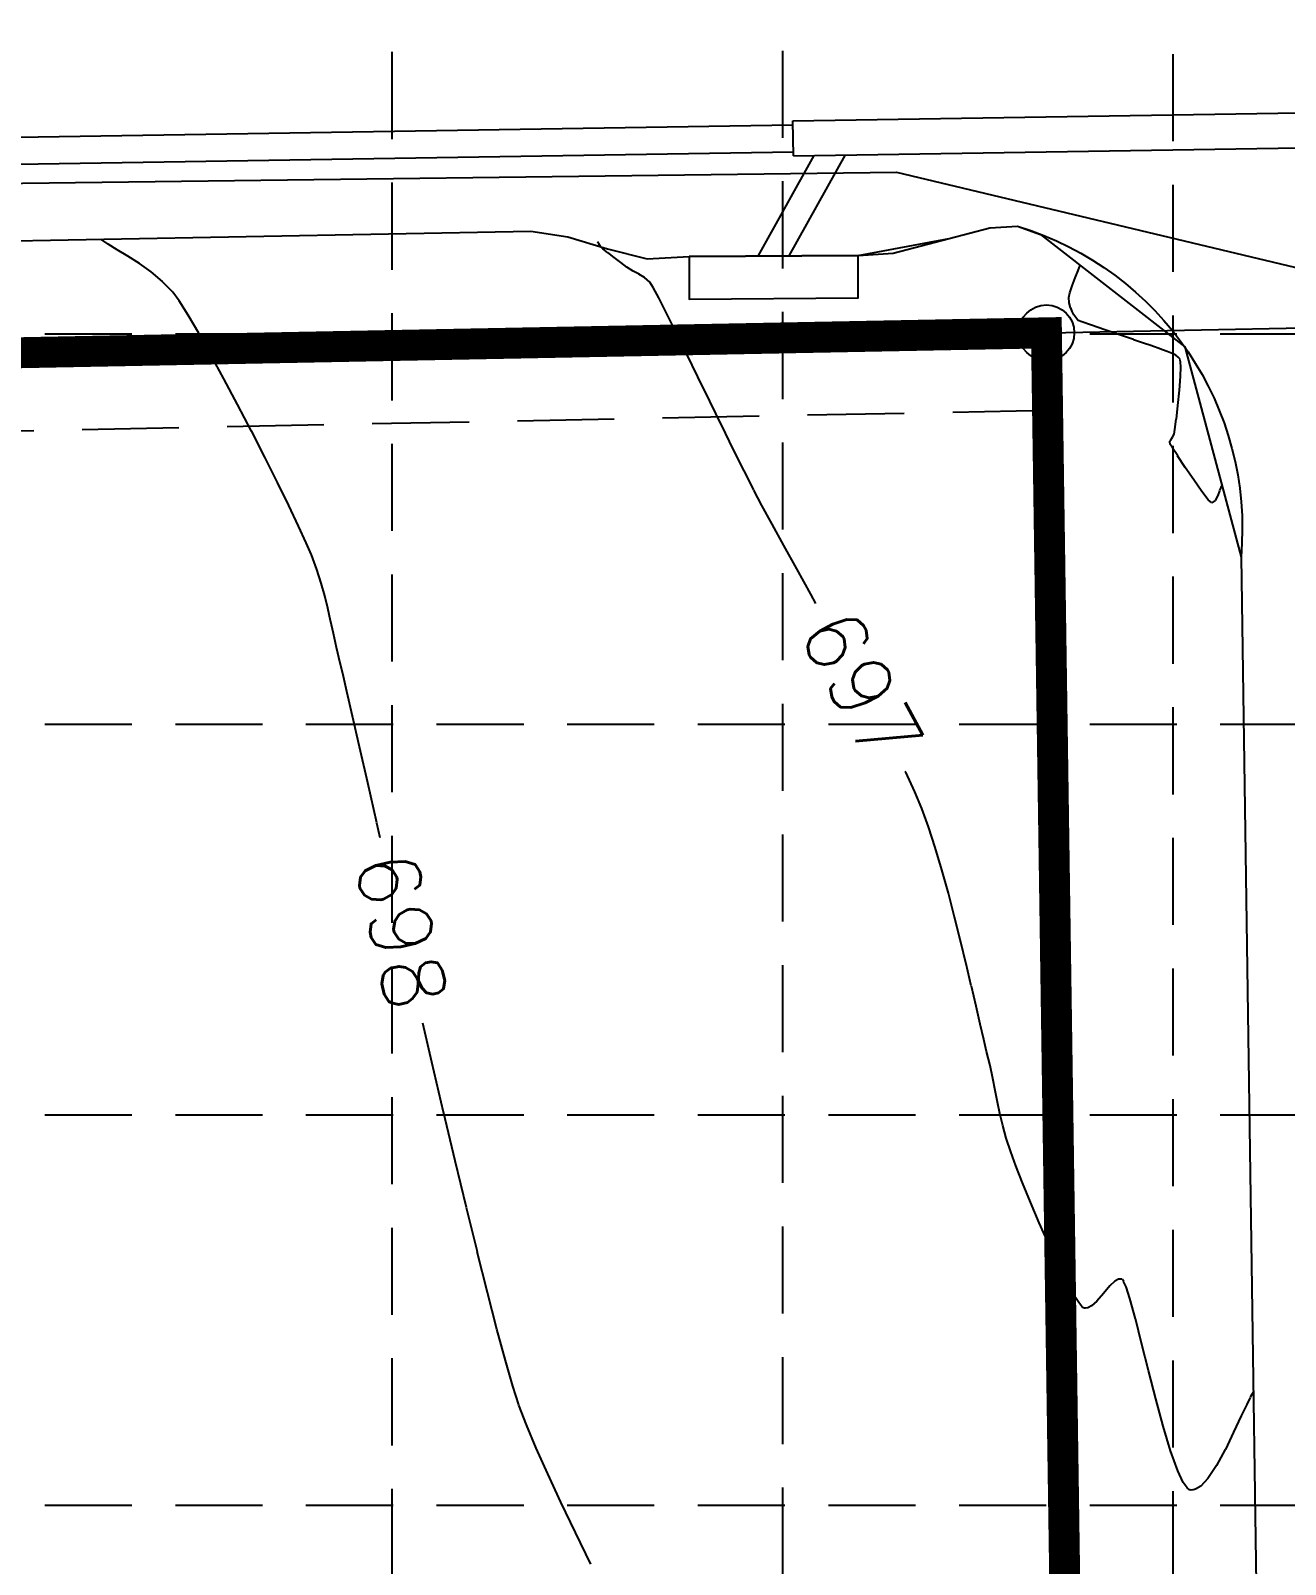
# Model space of a CAD drawing. Extents: x 5513 to 6525, y 3862 to 5479.
# Drawn here: x 6348.9 to 6430, y 5045.1 to 5144.1 of the extents above; entities that cross this region are included whole.
import ezdxf

# ---------------------------------------------------------------- set-up
doc = ezdxf.new("R2010")
doc.units = 0
doc.header["$LTSCALE"] = 50
doc.header["$MEASUREMENT"] = 0
for name, pattern in [('DAREA', [0.45, 0.35, -0.1]), ('HIDDEN', [0.375, 0.25, -0.125]), ('HIDDEN2', [0.1875, 0.125, -0.0625])]:
    doc.linetypes.add(name, pattern=pattern)
for name, color, linetype in [('C-DRNA-E', 11, 'DAREA'), ('C-STRM-PIPE-E', 14, 'Continuous'), ('CONT-MNR', 14, 'Continuous'), ('GRID', 254, 'HIDDEN'), ('V-ESMT-UTIL-N', 2, 'HIDDEN2'), ('v-pave-back-e', 6, 'Continuous'), ('v-prop-adjn', 2, 'Continuous'), ('v-prop-corn', 2, 'Continuous'), ('v-prop-line', 3, 'Continuous'), ('v-strm-strc', 7, 'Continuous'), ('v-topo-bndy', 140, 'Continuous'), ('V-TOPO-BNDY-2', 7, 'Continuous')]:
    doc.layers.add(name, color=color, linetype=linetype)
doc.styles.add('L80', font='simplex', dxfattribs={"height": 4})

msp = doc.modelspace()

# ---------------------------------------------------------------- linework, layer by layer
at = {"layer": 'C-DRNA-E', "color": 7, "const_width": 2, "flags": 128}
msp.add_lwpolyline([(5728.767, 4476.01), (6423.838, 4489.799), (6414.528, 5124.611), (6036.519, 5117.287), (6006.42, 5046.806), (5930.424, 4919.404)], dxfattribs=at)
at = {"layer": 'C-STRM-PIPE-E', "color": 7}
for p, q in [((6398.148, 5138.297), (6463.465, 5139.326)), ((6398.183, 5136.048), (6398.148, 5138.297)), ((6248.987, 5135.698), (6398.152, 5138.047)), ((6252.387, 5134.001), (6398.179, 5136.298)), ((6398.183, 5136.048), (6463.465, 5137.076)), ((6395.908, 5129.572), (6399.523, 5136.069)), ((6397.918, 5129.586), (6401.544, 5136.101))]:
    msp.add_line(p, q, dxfattribs=at)
at = {"layer": 'CONT-MNR', "color": 42, "extrusion": (0.553182, 0.83306, 0), "elevation": 7788.756}
msp.add_lwpolyline([(-2455.176, 698), (-2454.608, 698)], dxfattribs=at)
at = {"layer": 'CONT-MNR', "color": 42}
for points, elevation in [([(6354.51, 5129.981), (6353.911, 5130.343)], 698), ([(6357.419, 5127.935), (6356.688, 5128.547)], 698), ([(6388.562, 5128.193), (6388.209, 5128.407)], 697), ([(6416.577, 5128.63), (6416.709, 5128.974)], 696), ([(6388.905, 5127.883), (6388.562, 5128.193)], 697), ([(6389.116, 5127.548), (6388.905, 5127.883)], 697), ([(6389.484, 5126.862), (6389.116, 5127.548)], 697), ([(6415.97, 5126.886), (6416.039, 5127.199)], 696), ([(6416.001, 5126.539), (6415.97, 5126.886)], 696), ([(6416.193, 5125.985), (6416.094, 5126.228)], 696), ([(6416.482, 5125.517), (6416.42, 5125.603)], 696), ([(6360.556, 5123.187), (6359.773, 5124.583)], 698), ([(6418.304, 5124.808), (6417.444, 5125.105)], 696), ([(6419.256, 5124.48), (6418.304, 5124.808)], 696), ([(6422.036, 5123.505), (6421.755, 5123.619)], 696), ([(6422.317, 5123.403), (6422.036, 5123.505)], 696), ([(6362.282, 5119.974), (6361.401, 5121.632)], 698), ([(6423.021, 5119.926), (6423.116, 5120.897)], 696), ([(6394.299, 5117.098), (6393.552, 5118.616)], 697), ([(6422.779, 5118.058), (6422.832, 5118.367)], 696), ([(6422.832, 5118.367), (6422.919, 5119.036)], 696), ([(6422.511, 5117.436), (6422.492, 5117.526)], 696), ([(6422.677, 5117.866), (6422.779, 5118.058)], 696), ([(6364.851, 5114.953), (6364.035, 5116.577)], 698), ([(6394.999, 5115.692), (6394.299, 5117.098)], 697), ([(6423.496, 5115.917), (6423.005, 5116.662)], 696), ([(6424.042, 5115.109), (6423.496, 5115.917)], 696), ([(6365.589, 5113.453), (6364.851, 5114.953)], 698), ([(6425.715, 5114.416), (6425.594, 5114.113)], 696), ([(6425.836, 5114.718), (6425.792, 5114.615)], 696), ([(6425.856, 5114.757), (6425.836, 5114.718)], 696), ([(6425.594, 5114.113), (6425.418, 5113.778)], 696), ([(6367.4, 5109.319), (6367.048, 5110.272)], 698), ([(6367.911, 5107.625), (6367.681, 5108.446)], 698), ([(6399.299, 5107.735), (6398.399, 5109.358)], 697), ([(6369.345, 5101.442), (6369.075, 5102.606)], 698), ([(6370.687, 5095.547), (6370.161, 5097.862)], 698), ([(6406.915, 5092.698), (6406.477, 5093.898)], 697), ([(6407.778, 5089.921), (6407.35, 5091.36)], 697), ([(6408.598, 5086.875), (6408.195, 5088.414)], 697), ([(6408.981, 5085.341), (6408.598, 5086.875)], 697), ([(6409.676, 5082.425), (6409.342, 5083.845)], 697), ([(6410.248, 5079.95), (6409.979, 5081.115)], 697), ([(6410.477, 5078.967), (6410.248, 5079.95)], 697), ([(6410.664, 5078.2), (6410.477, 5078.967)], 697), ([(6410.884, 5077.28), (6410.664, 5078.2)], 697), ([(6411.215, 5075.668), (6411.061, 5076.446)], 697), ([(6411.519, 5074.178), (6411.362, 5074.921)], 697), ([(6376.337, 5071.132), (6375.588, 5074.285)], 698), ([(6412.555, 5070.818), (6412.228, 5071.705)], 697), ([(6414.655, 5065.792), (6414.067, 5067.126)], 697), ([(6415.239, 5064.529), (6414.655, 5065.792)], 697), ([(6415.791, 5063.407), (6415.239, 5064.529)], 697), ([(6418.631, 5063.055), (6418.21, 5062.565)], 697), ([(6419.323, 5063.498), (6419.18, 5063.478)], 697), ([(6419.391, 5063.485), (6419.323, 5063.498)], 697), ([(6416.93, 5061.644), (6416.819, 5061.732)], 697), ([(6417.207, 5061.639), (6417.052, 5061.615)], 697), ([(6417.449, 5061.769), (6417.207, 5061.639)], 697), ([(6420.679, 5059.346), (6420.272, 5060.938)], 697), ([(6421.59, 5055.752), (6421.123, 5057.578)], 697), ([(6427.464, 5055.397), (6427.114, 5054.655)], 697), ([(6426.084, 5052.496), (6425.52, 5051.462)], 697), ([(6423.363, 5050.358), (6423.01, 5051.102)], 697), ([(6383.165, 5049.078), (6382.314, 5050.907)], 698), ([(6424.948, 5050.606), (6424.495, 5050.124)], 697), ([(6423.848, 5049.868), (6423.772, 5049.891)], 697)]:
    msp.add_lwpolyline(points, dxfattribs=dict(at, elevation=elevation))
at = {"layer": 'CONT-MNR', "color": 42, "extrusion": (0.885603, 0.464443, 0), "elevation": 8037.869}
msp.add_lwpolyline([(1577.71, 697), (1577.868, 697)], dxfattribs=at)
at = {"layer": 'CONT-MNR', "color": 42, "extrusion": (0.830062, 0.557671, 0), "elevation": 8161.5}
msp.add_lwpolyline([(697.239, 697), (697.449, 697)], dxfattribs=at)
at = {"layer": 'CONT-MNR', "color": 42, "extrusion": (-0.518295, -0.855202, 0), "elevation": -7680.679}
msp.add_lwpolyline([(2776.351, 698), (2775.547, 698)], dxfattribs=at)
at = {"layer": 'CONT-MNR', "color": 42, "extrusion": (0.54174, 0.840546, 0), "elevation": 7754.499}
msp.add_lwpolyline([(-2563.826, 698), (-2562.947, 698)], dxfattribs=at)
at = {"layer": 'CONT-MNR', "color": 42, "extrusion": (-0.661731, -0.749741, 0), "elevation": -8071.94}
msp.add_lwpolyline([(1393.051, 697), (1392.84, 697)], dxfattribs=at)
at = {"layer": 'CONT-MNR', "color": 42, "extrusion": (-0.628208, -0.778046, 0), "elevation": -8003.067}
msp.add_lwpolyline([(1746.179, 697), (1745.774, 697)], dxfattribs=at)
at = {"layer": 'CONT-MNR', "color": 42, "extrusion": (-0.615672, -0.788003, 0), "elevation": -7974.088}
msp.add_lwpolyline([(1874.588, 697), (1874.073, 697)], dxfattribs=at)
at = {"layer": 'CONT-MNR', "color": 42, "extrusion": (-0.60567, -0.795716, 0), "elevation": -7949.776}
msp.add_lwpolyline([(1975.692, 697), (1975.151, 697)], dxfattribs=at)
at = {"layer": 'CONT-MNR', "color": 42, "extrusion": (-0.583658, -0.812, 0), "elevation": -7874.51}
msp.add_lwpolyline([(2168.312, 698), (2167.384, 698)], dxfattribs=at)
at = {"layer": 'CONT-MNR', "color": 42, "extrusion": (-0.592525, -0.805552, 0), "elevation": -7916.269}
msp.add_lwpolyline([(2106.421, 697), (2105.939, 697)], dxfattribs=at)
at = {"layer": 'CONT-MNR', "color": 42, "extrusion": (-0.526203, -0.850359, 0), "elevation": -7722.45}
msp.add_lwpolyline([(2733.263, 697), (2732.779, 697)], dxfattribs=at)
at = {"layer": 'CONT-MNR', "color": 42, "extrusion": (0.460794, 0.887507, 0), "elevation": 7495.145}
msp.add_lwpolyline([(-3306.445, 697), (-3306.021, 697)], dxfattribs=at)
at = {"layer": 'CONT-MNR', "color": 42, "extrusion": (0.929048, -0.36996, 0), "elevation": 4063.921}
msp.add_lwpolyline([(7138.112, 696), (7138.617, 696)], dxfattribs=at)
at = {"layer": 'CONT-MNR', "color": 42, "extrusion": (0.716294, 0.697799, 0), "elevation": 8132.046}
msp.add_lwpolyline([(-764.052, 698), (-763.091, 698)], dxfattribs=at)
at = {"layer": 'CONT-MNR', "color": 42, "extrusion": (0.80673, 0.59092, 0), "elevation": 8159.055}
msp.add_lwpolyline([(378.464, 698), (379.179, 698)], dxfattribs=at)
at = {"layer": 'CONT-MNR', "color": 42, "extrusion": (0.946051, -0.324018, 0), "elevation": 4408.592}
msp.add_lwpolyline([(6929.505, 696), (6929.986, 696)], dxfattribs=at)
at = {"layer": 'CONT-MNR', "color": 42, "extrusion": (0.933317, -0.359055, 0), "elevation": 4147.232}
msp.add_lwpolyline([(7089.489, 696), (7090.032, 696)], dxfattribs=at)
at = {"layer": 'CONT-MNR', "color": 42, "extrusion": (0.846292, 0.532719, 0), "elevation": 8112.233}
msp.add_lwpolyline([(950.287, 698), (951.358, 698)], dxfattribs=at)
at = {"layer": 'CONT-MNR', "color": 42, "extrusion": (0.890968, 0.454066, 0), "elevation": 8020.76}
msp.add_lwpolyline([(1665.522, 697), (1666.622, 697)], dxfattribs=at)
at = {"layer": 'CONT-MNR', "color": 42, "extrusion": (0.95823, 0.285999, 0), "elevation": 7614.189}
msp.add_lwpolyline([(3077.11, 696), (3077.434, 696)], dxfattribs=at)
at = {"layer": 'CONT-MNR', "color": 42, "extrusion": (0.862979, 0.50524, 0), "elevation": 8077.495}
msp.add_lwpolyline([(1209.192, 698), (1210.559, 698)], dxfattribs=at)
at = {"layer": 'CONT-MNR', "color": 42, "extrusion": (0.895194, 0.445677, 0), "elevation": 8004.761}
msp.add_lwpolyline([(1739.434, 697), (1740.791, 697)], dxfattribs=at)
at = {"layer": 'CONT-MNR', "color": 42, "extrusion": (0.883085, 0.469213, 0), "elevation": 8071.223}
msp.add_lwpolyline([(1515.883, 696), (1516.115, 696)], dxfattribs=at)
at = {"layer": 'CONT-MNR', "color": 42, "extrusion": (0.832206, 0.554466, 0), "elevation": 8181.758}
msp.add_lwpolyline([(707.87, 696), (708.082, 696)], dxfattribs=at)
at = {"layer": 'CONT-MNR', "color": 42, "extrusion": (0.795278, 0.606245, 0), "elevation": 8210.206}
msp.add_lwpolyline([(186.176, 696), (186.247, 696)], dxfattribs=at)
at = {"layer": 'CONT-MNR', "color": 42, "extrusion": (0.741788, 0.670634, 0), "elevation": 8197.012}
msp.add_lwpolyline([(-501.203, 696), (-501.132, 696)], dxfattribs=at)
at = {"layer": 'CONT-MNR', "color": 42, "extrusion": (-0.333449, -0.942768, 0), "elevation": -6971.672}
msp.add_lwpolyline([(4340.537, 696), (4340.276, 696)], dxfattribs=at)
at = {"layer": 'CONT-MNR', "color": 42, "extrusion": (-0.32746, -0.944865, 0), "elevation": -6943.99}
msp.add_lwpolyline([(4385.35, 696), (4384.688, 696)], dxfattribs=at)
at = {"layer": 'CONT-MNR', "color": 42, "extrusion": (0.897304, 0.441413, 0), "elevation": 7996.395}
msp.add_lwpolyline([(1775.945, 697), (1777.497, 697)], dxfattribs=at)
at = {"layer": 'CONT-MNR', "color": 42, "extrusion": (-0.325921, -0.945397, 0), "elevation": -6936.839}
msp.add_lwpolyline([(4399.519, 696), (4398.569, 696)], dxfattribs=at)
at = {"layer": 'CONT-MNR', "color": 42, "extrusion": (-0.326283, -0.945272, 0), "elevation": -6938.522}
msp.add_lwpolyline([(4397.606, 696), (4396.864, 696)], dxfattribs=at)
at = {"layer": 'CONT-MNR', "color": 42, "extrusion": (-0.328128, -0.944633, 0), "elevation": -6947.096}
msp.add_lwpolyline([(4384.429, 696), (4384.049, 696)], dxfattribs=at)
at = {"layer": 'CONT-MNR', "color": 42, "extrusion": (-0.320186, -0.947355, 0), "elevation": -6910.042}
msp.add_lwpolyline([(4442.903, 696), (4442.598, 696)], dxfattribs=at)
at = {"layer": 'CONT-MNR', "color": 42, "extrusion": (-0.323494, -0.94623, 0), "elevation": -6925.522}
msp.add_lwpolyline([(4419, 696), (4418.734, 696)], dxfattribs=at)
at = {"layer": 'CONT-MNR', "color": 42, "extrusion": (-0.331369, -0.943501, 0), "elevation": -6962.092}
msp.add_lwpolyline([(4362.072, 696), (4361.729, 696)], dxfattribs=at)
at = {"layer": 'CONT-MNR', "color": 42, "extrusion": (-0.43994, -0.898027, 0), "elevation": -7426.429}
msp.add_lwpolyline([(3514.04, 696), (3513.765, 696)], dxfattribs=at)
at = {"layer": 'CONT-MNR', "color": 42, "extrusion": (0.878534, 0.477681, 0), "elevation": 8035.209}
msp.add_lwpolyline([(1460.807, 698), (1462.578, 698)], dxfattribs=at)
at = {"layer": 'CONT-MNR', "color": 42, "extrusion": (0.898302, 0.439379, 0), "elevation": 7992.351}
msp.add_lwpolyline([(1792.375, 697), (1794.057, 697)], dxfattribs=at)
at = {"layer": 'CONT-MNR', "color": 42, "extrusion": (0.604971, 0.796248, 0), "elevation": 7964.969}
msp.add_lwpolyline([(-2015.04, 696), (-2014.844, 696)], dxfattribs=at)
at = {"layer": 'CONT-MNR', "color": 42, "extrusion": (0.758151, 0.652079, 0), "elevation": 8210.27}
msp.add_lwpolyline([(-304.416, 696), (-304.289, 696)], dxfattribs=at)
at = {"layer": 'CONT-MNR', "color": 42, "extrusion": (0.850048, 0.526706, 0), "elevation": 8158.252}
msp.add_lwpolyline([(971.595, 696), (971.659, 696)], dxfattribs=at)
at = {"layer": 'CONT-MNR', "color": 42, "extrusion": (0.934735, 0.355347, 0), "elevation": 7824.355}
msp.add_lwpolyline([(2506.057, 696), (2506.101, 696)], dxfattribs=at)
at = {"layer": 'CONT-MNR', "color": 42, "extrusion": (0.987595, 0.157023, 0), "elevation": 7147.903}
msp.add_lwpolyline([(4050.583, 696), (4050.721, 696)], dxfattribs=at)
at = {"layer": 'CONT-MNR', "color": 42, "extrusion": (0.999329, -0.036627, 0), "elevation": 6231.278}
msp.add_lwpolyline([(5353.635, 696), (5354.229, 696)], dxfattribs=at)
at = {"layer": 'CONT-MNR', "color": 42, "extrusion": (0.999515, 0.031139, 0), "elevation": 6579.596}
msp.add_lwpolyline([(4919.909, 696), (4920.228, 696)], dxfattribs=at)
at = {"layer": 'CONT-MNR', "color": 42, "extrusion": (0.898556, 0.438859, 0), "elevation": 7991.313}
msp.add_lwpolyline([(1795.251, 697), (1797.001, 697)], dxfattribs=at)
at = {"layer": 'CONT-MNR', "color": 42, "extrusion": (0.997179, -0.075055, 0), "elevation": 6020.65}
msp.add_lwpolyline([(5588.54, 696), (5589.455, 696)], dxfattribs=at)
at = {"layer": 'CONT-MNR', "color": 42, "extrusion": (0.88689, 0.46198, 0), "elevation": 8007.973}
msp.add_lwpolyline([(1599.683, 698), (1601.604, 698)], dxfattribs=at)
at = {"layer": 'CONT-MNR', "color": 42, "extrusion": (0.898182, 0.439623, 0), "elevation": 7992.838}
msp.add_lwpolyline([(1786.695, 697), (1788.448, 697)], dxfattribs=at)
at = {"layer": 'CONT-MNR', "color": 42, "extrusion": (0.993524, -0.113624, 0), "elevation": 5799.68}
msp.add_lwpolyline([(5815.68, 696), (5816.575, 696)], dxfattribs=at)
at = {"layer": 'CONT-MNR', "color": 42, "extrusion": (0.890275, 0.455423, 0), "elevation": 7995.95}
msp.add_lwpolyline([(1656.834, 698), (1658.735, 698)], dxfattribs=at)
at = {"layer": 'CONT-MNR', "color": 42, "extrusion": (0.807427, -0.589967, 0), "elevation": 2166.469}
msp.add_lwpolyline([(7921.162, 696), (7921.271, 696)], dxfattribs=at)
at = {"layer": 'CONT-MNR', "color": 42, "extrusion": (0.999901, 0.01409, 0), "elevation": 6493.961}
msp.add_lwpolyline([(5026.525, 696), (5026.616, 696)], dxfattribs=at)
at = {"layer": 'CONT-MNR', "color": 42, "extrusion": (0.847289, 0.531132, 0), "elevation": 8159.757}
msp.add_lwpolyline([(924.487, 696), (924.75, 696)], dxfattribs=at)
at = {"layer": 'CONT-MNR', "color": 42, "extrusion": (0.796372, -0.604807, 0), "elevation": 2019.524}
msp.add_lwpolyline([(7960.003, 696), (7960.205, 696)], dxfattribs=at)
at = {"layer": 'CONT-MNR', "color": 42, "extrusion": (0.840418, 0.541939, 0), "elevation": 8170.927}
msp.add_lwpolyline([(819.254, 696), (819.909, 696)], dxfattribs=at)
at = {"layer": 'CONT-MNR', "color": 42, "extrusion": (0.891863, 0.452306, 0), "elevation": 8017.319}
msp.add_lwpolyline([(1668.62, 697), (1670.003, 697)], dxfattribs=at)
at = {"layer": 'CONT-MNR', "color": 42, "extrusion": (0.885032, 0.465531, 0), "elevation": 8041.269}
msp.add_lwpolyline([(1547.966, 697), (1549.096, 697)], dxfattribs=at)
at = {"layer": 'CONT-MNR', "color": 42, "extrusion": (0.816544, 0.577283, 0), "elevation": 8198.379}
msp.add_lwpolyline([(467.313, 696), (468.218, 696)], dxfattribs=at)
at = {"layer": 'CONT-MNR', "color": 42, "extrusion": (0.788615, 0.614887, 0), "elevation": 8211.269}
msp.add_lwpolyline([(82.207, 696), (82.889, 696)], dxfattribs=at)
at = {"layer": 'CONT-MNR', "color": 42, "extrusion": (0.933087, -0.35965, 0), "elevation": 4156.35}
msp.add_lwpolyline([(7083.42, 696), (7083.206, 696)], dxfattribs=at)
at = {"layer": 'CONT-MNR', "color": 42, "extrusion": (0.901962, 0.431816, 0), "elevation": 7949.589}
msp.add_lwpolyline([(1861.912, 698), (1863.373, 698)], dxfattribs=at)
at = {"layer": 'CONT-MNR', "color": 42, "extrusion": (0.879519, 0.475864, 0), "elevation": 8058.847}
msp.add_lwpolyline([(1452.312, 697), (1453.683, 697)], dxfattribs=at)
at = {"layer": 'CONT-MNR', "color": 42, "extrusion": (-0.653787, -0.756678, 0), "elevation": -8070.099}
msp.add_lwpolyline([(1518.599, 696), (1518.287, 696)], dxfattribs=at)
at = {"layer": 'CONT-MNR', "color": 42, "extrusion": (-0.60553, 0.795822, 0), "elevation": 178.874}
msp.add_lwpolyline([(-8210.039, 696), (-8209.79, 696)], dxfattribs=at)
at = {"layer": 'CONT-MNR', "color": 42, "extrusion": (0.908645, 0.417569, 0), "elevation": 7919.305}
msp.add_lwpolyline([(1985.591, 698), (1986.779, 698)], dxfattribs=at)
at = {"layer": 'CONT-MNR', "color": 42, "extrusion": (0.876543, 0.481323, 0), "elevation": 8067.72}
msp.add_lwpolyline([(1400.607, 697), (1402.18, 697)], dxfattribs=at)
at = {"layer": 'CONT-MNR', "color": 42, "extrusion": (0.920511, 0.390717, 0), "elevation": 7857.607}
msp.add_lwpolyline([(2216.349, 698), (2217.2, 698)], dxfattribs=at)
at = {"layer": 'CONT-MNR', "color": 42, "extrusion": (0.875063, 0.484008, 0), "elevation": 8071.976}
msp.add_lwpolyline([(1374.135, 697), (1375.869, 697)], dxfattribs=at)
at = {"layer": 'CONT-MNR', "color": 42, "extrusion": (0.951761, 0.306839, 0), "elevation": 7627.985}
msp.add_lwpolyline([(2908.167, 698), (2909.084, 698)], dxfattribs=at)
at = {"layer": 'CONT-MNR', "color": 42, "extrusion": (0.971301, 0.237856, 0), "elevation": 7400.033}
msp.add_lwpolyline([(3445.573, 698), (3446.395, 698)], dxfattribs=at)
at = {"layer": 'CONT-MNR', "color": 42, "extrusion": (0.874969, 0.48418, 0), "elevation": 8072.247}
msp.add_lwpolyline([(1370.006, 697), (1370.696, 697)], dxfattribs=at)
at = {"layer": 'CONT-MNR', "color": 42, "extrusion": (0.975925, 0.218108, 0), "elevation": 7328.633}
msp.add_lwpolyline([(3594.115, 698), (3594.94, 698)], dxfattribs=at)
at = {"layer": 'CONT-MNR', "color": 42, "extrusion": (0.977244, 0.212118, 0), "elevation": 7306.448}
msp.add_lwpolyline([(3638.144, 698), (3639.002, 698)], dxfattribs=at)
at = {"layer": 'CONT-MNR', "color": 42, "extrusion": (0.975719, 0.219028, 0), "elevation": 7332.01}
msp.add_lwpolyline([(3585.425, 698), (3586.35, 698)], dxfattribs=at)
at = {"layer": 'CONT-MNR', "color": 42, "extrusion": (0.971841, 0.235636, 0), "elevation": 7392.09}
msp.add_lwpolyline([(3458.838, 698), (3459.862, 698)], dxfattribs=at)
at = {"layer": 'CONT-MNR', "color": 42, "extrusion": (0.97232, 0.233654, 0), "elevation": 7385.022}
msp.add_lwpolyline([(3473.206, 698), (3473.904, 698)], dxfattribs=at)
at = {"layer": 'CONT-MNR', "color": 42, "extrusion": (0.974833, 0.222936, 0), "elevation": 7346.342}
msp.add_lwpolyline([(3551.461, 698), (3553.1, 698)], dxfattribs=at)
at = {"layer": 'CONT-MNR', "color": 42, "extrusion": (0.975074, 0.221878, 0), "elevation": 7342.484}
msp.add_lwpolyline([(3557.398, 698), (3559.43, 698)], dxfattribs=at)
at = {"layer": 'CONT-MNR', "color": 42, "extrusion": (0.975112, 0.221715, 0), "elevation": 7341.889}
msp.add_lwpolyline([(3553.589, 698), (3556.252, 698)], dxfattribs=at)
at = {"layer": 'CONT-MNR', "color": 42, "extrusion": (0.896238, 0.443574, 0), "elevation": 8001.349}
msp.add_lwpolyline([(1726.144, 697), (1726.209, 697)], dxfattribs=at)
at = {"layer": 'CONT-MNR', "color": 42, "extrusion": (0.906172, 0.422909, 0), "elevation": 7959.669}
msp.add_lwpolyline([(1907.75, 697), (1909.144, 697)], dxfattribs=at)
at = {"layer": 'CONT-MNR', "color": 42, "extrusion": (0.92099, 0.389587, 0), "elevation": 7884.816}
msp.add_lwpolyline([(2195.544, 697), (2196.704, 697)], dxfattribs=at)
at = {"layer": 'CONT-MNR', "color": 42, "extrusion": (0.975006, 0.222176, 0), "elevation": 7343.571}
msp.add_lwpolyline([(3549.139, 698), (3550.112, 698)], dxfattribs=at)
at = {"layer": 'CONT-MNR', "color": 42, "extrusion": (0.950962, 0.309307, 0), "elevation": 7667.941}
msp.add_lwpolyline([(2859.854, 697), (2861.26, 697)], dxfattribs=at)
at = {"layer": 'CONT-MNR', "color": 42, "extrusion": (0.963732, 0.266872, 0), "elevation": 7533.737}
msp.add_lwpolyline([(3193.701, 697), (3195.264, 697)], dxfattribs=at)
at = {"layer": 'CONT-MNR', "color": 42, "extrusion": (0.972104, 0.234549, 0), "elevation": 7422.962}
msp.add_lwpolyline([(3438.72, 697), (3440.258, 697)], dxfattribs=at)
at = {"layer": 'CONT-MNR', "color": 42, "extrusion": (0.974262, 0.22542, 0), "elevation": 7390.383}
msp.add_lwpolyline([(3505.396, 697), (3506.741, 697)], dxfattribs=at)
at = {"layer": 'CONT-MNR', "color": 42, "extrusion": (0.973958, 0.22673, 0), "elevation": 7360.04}
msp.add_lwpolyline([(3499.912, 698), (3502.498, 698)], dxfattribs=at)
at = {"layer": 'CONT-MNR', "color": 42, "extrusion": (0.973502, 0.228678, 0), "elevation": 7367.027}
msp.add_lwpolyline([(3481.869, 698), (3485.181, 698)], dxfattribs=at)
at = {"layer": 'CONT-MNR', "color": 42, "extrusion": (0.978055, 0.208348, 0), "elevation": 7328.036}
msp.add_lwpolyline([(3629.312, 697), (3630.166, 697)], dxfattribs=at)
at = {"layer": 'CONT-MNR', "color": 42, "extrusion": (0.981243, 0.192775, 0), "elevation": 7269.422}
msp.add_lwpolyline([(3743.781, 697), (3744.542, 697)], dxfattribs=at)
at = {"layer": 'CONT-MNR', "color": 42, "extrusion": (0.971984, 0.235045, 0), "elevation": 7424.558}
msp.add_lwpolyline([(3424.238, 697), (3425.026, 697)], dxfattribs=at)
at = {"layer": 'CONT-MNR', "color": 42, "extrusion": (0.962292, 0.272019, 0), "elevation": 7549.995}
msp.add_lwpolyline([(3137.152, 697), (3137.999, 697)], dxfattribs=at)
at = {"layer": 'CONT-MNR', "color": 42, "extrusion": (0.949976, 0.312322, 0), "elevation": 7675.471}
msp.add_lwpolyline([(2815.315, 697), (2816.255, 697)], dxfattribs=at)
at = {"layer": 'CONT-MNR', "color": 42, "extrusion": (0.9722, 0.234154, 0), "elevation": 7386.496}
msp.add_lwpolyline([(3433.996, 698), (3437.111, 698)], dxfattribs=at)
at = {"layer": 'CONT-MNR', "color": 42, "extrusion": (0.930994, 0.365033, 0), "elevation": 7821.071}
msp.add_lwpolyline([(2378.918, 697), (2380.107, 697)], dxfattribs=at)
at = {"layer": 'CONT-MNR', "color": 42, "extrusion": (0.925624, 0.378446, 0), "elevation": 7854.624}
msp.add_lwpolyline([(2264.321, 697), (2265.677, 697)], dxfattribs=at)
at = {"layer": 'CONT-MNR', "color": 42, "extrusion": (0.971247, 0.238073, 0), "elevation": 7400.289}
msp.add_lwpolyline([(3401.232, 698), (3404.171, 698)], dxfattribs=at)
at = {"layer": 'CONT-MNR', "color": 42, "extrusion": (0.920579, 0.390557, 0), "elevation": 7883.654}
msp.add_lwpolyline([(2159.634, 697), (2161.079, 697)], dxfattribs=at)
at = {"layer": 'CONT-MNR', "color": 42, "extrusion": (0.969963, 0.243252, 0), "elevation": 7418.329}
msp.add_lwpolyline([(3358.991, 698), (3361.702, 698)], dxfattribs=at)
at = {"layer": 'CONT-MNR', "color": 42, "extrusion": (0.878739, 0.477302, 0), "elevation": 8054.582}
msp.add_lwpolyline([(1386.115, 697), (1387.146, 697)], dxfattribs=at)
at = {"layer": 'CONT-MNR', "color": 42, "extrusion": (-0.6807, 0.732562, 0), "elevation": -660.157}
msp.add_lwpolyline([(-8148.908, 697), (-8148.469, 697)], dxfattribs=at)
at = {"layer": 'CONT-MNR', "color": 42, "extrusion": (0.48114, -0.876644, 0), "elevation": -1350.343}
msp.add_lwpolyline([(8063.576, 697), (8063.317, 697)], dxfattribs=at)
at = {"layer": 'CONT-MNR', "color": 42, "extrusion": (-0.53143, -0.847102, 0), "elevation": -7700.747}
msp.add_lwpolyline([(2747.035, 697), (2746.99, 697)], dxfattribs=at)
at = {"layer": 'CONT-MNR', "color": 42, "extrusion": (0.815125, 0.579285, 0), "elevation": 8165.825}
msp.add_lwpolyline([(408.522, 697), (408.671, 697)], dxfattribs=at)
at = {"layer": 'CONT-MNR', "color": 42, "extrusion": (0.917342, 0.398101, 0), "elevation": 7904.609}
msp.add_lwpolyline([(2088.812, 697), (2089.197, 697)], dxfattribs=at)
at = {"layer": 'CONT-MNR', "color": 42, "extrusion": (0.950966, 0.309295, 0), "elevation": 7670.844}
msp.add_lwpolyline([(2828.368, 697), (2829.156, 697)], dxfattribs=at)
at = {"layer": 'CONT-MNR', "color": 42, "extrusion": (0.968151, 0.250366, 0), "elevation": 7442.79}
msp.add_lwpolyline([(3302.005, 698), (3304.437, 698)], dxfattribs=at)
at = {"layer": 'CONT-MNR', "color": 42, "extrusion": (0.84339, 0.537303, 0), "elevation": 8131.521}
msp.add_lwpolyline([(821.557, 697), (822.175, 697)], dxfattribs=at)
at = {"layer": 'CONT-MNR', "color": 42, "extrusion": (0.772333, 0.635218, 0), "elevation": 8171.224}
msp.add_lwpolyline([(-166.738, 697), (-166.418, 697)], dxfattribs=at)
at = {"layer": 'CONT-MNR', "color": 42, "extrusion": (0.672401, -0.740187, 0), "elevation": 568.441}
msp.add_lwpolyline([(8154.104, 697), (8153.651, 697)], dxfattribs=at)
at = {"layer": 'CONT-MNR', "color": 42, "extrusion": (0.755229, -0.655461, 0), "elevation": 1528.905}
msp.add_lwpolyline([(8030.283, 697), (8029.631, 697)], dxfattribs=at)
at = {"layer": 'CONT-MNR', "color": 42, "extrusion": (0.963906, 0.266243, 0), "elevation": 7535.979}
msp.add_lwpolyline([(3168.912, 697), (3170.26, 697)], dxfattribs=at)
at = {"layer": 'CONT-MNR', "color": 42, "extrusion": (-0.377744, -0.92591, 0), "elevation": -7110.582}
msp.add_lwpolyline([(4029.548, 697), (4029.497, 697)], dxfattribs=at)
at = {"layer": 'CONT-MNR', "color": 42, "extrusion": (-0.132209, -0.991222, 0), "elevation": -5865.573}
msp.add_lwpolyline([(5691.534, 697), (5691.458, 697)], dxfattribs=at)
at = {"layer": 'CONT-MNR', "color": 42, "extrusion": (0.965419, 0.260701, 0), "elevation": 7477.663}
msp.add_lwpolyline([(3220.153, 698), (3222.254, 698)], dxfattribs=at)
at = {"layer": 'CONT-MNR', "color": 42, "extrusion": (0.969919, 0.243427, 0), "elevation": 7459.12}
msp.add_lwpolyline([(3342.369, 697), (3344.192, 697)], dxfattribs=at)
at = {"layer": 'CONT-MNR', "color": 42, "extrusion": (0.960867, 0.27701, 0), "elevation": 7531.112}
msp.add_lwpolyline([(3091.367, 698), (3093.086, 698)], dxfattribs=at)
at = {"layer": 'CONT-MNR', "color": 42, "extrusion": (0.951893, 0.306431, 0), "elevation": 7622.626}
msp.add_lwpolyline([(2856.995, 698), (2858.281, 698)], dxfattribs=at)
at = {"layer": 'CONT-MNR', "color": 42, "extrusion": (0.874336, -0.48532, 0), "elevation": 3166.258}
msp.add_lwpolyline([(7540.29, 697), (7540.009, 697)], dxfattribs=at)
at = {"layer": 'CONT-MNR', "color": 42, "extrusion": (0.852943, -0.522004, 0), "elevation": 2843.266}
msp.add_lwpolyline([(7668.04, 697), (7667.92, 697)], dxfattribs=at)
at = {"layer": 'CONT-MNR', "color": 42, "extrusion": (0.934921, 0.354856, 0), "elevation": 7759.145}
msp.add_lwpolyline([(2460.843, 698), (2462.216, 698)], dxfattribs=at)
at = {"layer": 'CONT-MNR', "color": 42, "extrusion": (0.965174, 0.261608, 0), "elevation": 7520.577}
msp.add_lwpolyline([(3197.914, 697), (3199.744, 697)], dxfattribs=at)
at = {"layer": 'CONT-MNR', "color": 42, "extrusion": (0.893391, -0.449279, 0), "elevation": 3470.958}
msp.add_lwpolyline([(7404.686, 697), (7404.173, 697)], dxfattribs=at)
at = {"layer": 'CONT-MNR', "color": 42, "extrusion": (0.922139, 0.386858, 0), "elevation": 7839.326}
msp.add_lwpolyline([(2190.423, 698), (2192.043, 698)], dxfattribs=at)
at = {"layer": 'CONT-MNR', "color": 42, "extrusion": (0.957683, 0.287824, 0), "elevation": 7604.968}
msp.add_lwpolyline([(2990.029, 697), (2991.688, 697)], dxfattribs=at)
at = {"layer": 'CONT-MNR', "color": 42, "extrusion": (0.906623, -0.421942, 0), "elevation": 3694.198}
msp.add_lwpolyline([(7294.534, 697), (7293.367, 697)], dxfattribs=at)
at = {"layer": 'CONT-MNR', "color": 42, "extrusion": (0.898712, -0.43854, 0), "elevation": 3559.478}
msp.add_lwpolyline([(7360.055, 697), (7358.83, 697)], dxfattribs=at)
at = {"layer": 'CONT-MNR', "color": 42, "extrusion": (0.913217, 0.407473, 0), "elevation": 7886.548}
msp.add_lwpolyline([(2011.953, 698), (2013.787, 698)], dxfattribs=at)
at = {"layer": 'CONT-MNR', "color": 42, "extrusion": (0.941343, 0.337452, 0), "elevation": 7750.758}
msp.add_lwpolyline([(2587.364, 697), (2588.739, 697)], dxfattribs=at)
at = {"layer": 'CONT-MNR', "color": 42, "extrusion": (0.831056, -0.556189, 0), "elevation": 2530.402}
msp.add_lwpolyline([(7771.85, 697), (7770.82, 697)], dxfattribs=at)
at = {"layer": 'CONT-MNR', "color": 42, "extrusion": (0.812717, 0.582659, 0), "elevation": 8163.012}
msp.add_lwpolyline([(361.45, 697), (361.879, 697)], dxfattribs=at)
at = {"layer": 'CONT-MNR', "color": 42, "extrusion": (-0.60005, -0.799962, 0), "elevation": -7894.308}
msp.add_lwpolyline([(2108.586, 697), (2108.388, 697)], dxfattribs=at)
at = {"layer": 'CONT-MNR', "color": 42, "extrusion": (0.531908, -0.846802, 0), "elevation": -859.219}
msp.add_lwpolyline([(8126.477, 697), (8126.088, 697)], dxfattribs=at)
at = {"layer": 'CONT-MNR', "color": 42, "extrusion": (0.902239, 0.431237, 0), "elevation": 7936.488}
msp.add_lwpolyline([(1800.648, 698), (1802.815, 698)], dxfattribs=at)
at = {"layer": 'CONT-MNR', "color": 42, "extrusion": (-0.02958, -0.999562, 0), "elevation": -5237.678}
msp.add_lwpolyline([(6271.764, 697), (6271.66, 697)], dxfattribs=at)
at = {"layer": 'CONT-MNR', "color": 42, "extrusion": (0.233611, -0.97233, 0), "elevation": -3409.432}
msp.add_lwpolyline([(7426.125, 697), (7425.906, 697)], dxfattribs=at)
at = {"layer": 'CONT-MNR', "color": 42, "extrusion": (0.898946, 0.438059, 0), "elevation": 7949.899}
msp.add_lwpolyline([(1738.195, 698), (1740.479, 698)], dxfattribs=at)
at = {"layer": 'GRID', "color": 253, "linetype": 'HIDDEN', "ltscale": 0.45}
for p, q in [((6372.332, 3989.625), (6372.254, 5452.998)), ((6397.601, 3989.71), (6397.476, 5452.998)), ((6422.773, 3989.49), (6422.698, 5452.998)), ((5539.823, 5124.549), (6498.252, 5124.549)), ((5539.823, 5099.327), (6498.252, 5099.327)), ((5539.823, 5074.105), (6498.252, 5074.105)), ((5539.823, 5048.883), (6498.252, 5048.883))]:
    msp.add_line(p, q, dxfattribs=at)
at = {"layer": 'V-ESMT-UTIL-N', "color": 7}
msp.add_line((6080.413, 5112.98), (6414.628, 5119.612), dxfattribs=at)
at = {"layer": 'v-pave-back-e', "color": 7}
for points in [[(6263.564, 5129.375), (6335.229, 5130.323), (6381.233, 5131.167), (6383.619, 5130.803), (6386.184, 5130.045), (6388.743, 5129.38), (6391.458, 5129.543), (6402.367, 5129.615), (6404.627, 5129.757), (6408.255, 5130.694), (6410.865, 5131.397), (6412.653, 5131.497, -0.356115), (6427.097, 5110.119)], [(6427.097, 5110.119), (6428.446, 5018.723), (6429.684, 4928.556, 0.109104), (6436.446, 4904.551, -0.102058), (6441.761, 4888.088, -0.426769), (6439.149, 4885.523), (6424.543, 4885.573), (6424.527, 4830.176), (6425.209, 4785.186), (6435.432, 4785.387), (6441.405, 4785.533)]]:
    msp.add_lwpolyline(points, format="xyb", dxfattribs=at)
at = {"layer": 'v-prop-adjn', "color": 7}
msp.add_line((6414.678, 5124.613, -7.22), (6463.465, 5125.569, -7.22), dxfattribs=at)
at = {"layer": 'v-prop-corn', "color": 7}
msp.add_circle((6414.528, 5124.611, -7.22), 1.8, dxfattribs=at)
at = {"layer": 'v-prop-line', "color": 7}
for p, q in [((6080.314, 5117.979), (6414.528, 5124.611)), ((6414.528, 5124.611), (6423.838, 4489.799))]:
    msp.add_line(p, q, dxfattribs=at)
at = {"layer": 'v-strm-strc', "color": 7}
msp.add_lwpolyline([(6391.458, 5129.543), (6391.457, 5126.791), (6402.375, 5126.861), (6402.367, 5129.615), (6391.458, 5129.543)], dxfattribs=at)
at = {"layer": 'v-topo-bndy', "color": 7}
msp.add_polyline3d([(6263.564, 5129.375, 700.935), (6335.229, 5130.323, 698.537), (6381.233, 5131.167, 697.181), (6383.619, 5130.803, 697.057), (6386.184, 5130.045, 696.988), (6388.743, 5129.38, 696.916), (6391.458, 5129.543, 696.824), (6402.367, 5129.615, 696.496), (6408.255, 5130.694, 696.206), (6410.865, 5131.397, 696.159), (6412.653, 5131.497, 696.129), (6414.152, 5130.971, 696.047), (6423.46, 5123.702, 695.877), (6427.097, 5110.119, 696.064), (6428.446, 5018.723, 697.651), (6429.684, 4928.556, 699.192)], dxfattribs=at)
at = {"layer": 'V-TOPO-BNDY-2', "color": 7}
msp.add_lwpolyline([(5564.715, 5123.27), (5858.878, 5128.229), (6404.847, 5134.978), (6431.536, 5128.625), (6436.62, 4932.965), (6444.151, 4884.386), (6428.994, 4879.603), (6431.536, 4789.396), (6451.87, 4786.855), (6431.536, 4755.092), (6434.077, 4507.781), (6470.933, 4498.888), (6474.745, 4488.723), (6453.14, 4474.748)], dxfattribs=at)

# ---------------------------------------------------------------- texts
at = {"layer": 'CONT-MNR', "color": 42, "char_height": 4, "width": 15.04762, "attachment_point": 1, "style": 'L80'}
for s, insert, rotation in [('\\Fsimplex.shx;\\W1.0000000000;\\T1.0000000000;\\o\\l697', (6401.906, 5107.22, 697), 298.29269), ('\\Fsimplex.shx;\\W1.0000000000;\\T1.0000000000;\\o\\l698', (6373.661, 5091.474, 698), 282.93799)]:
    msp.add_mtext(s, dxfattribs=dict(at, insert=insert, rotation=rotation))

doc.saveas('drawing.dxf')
